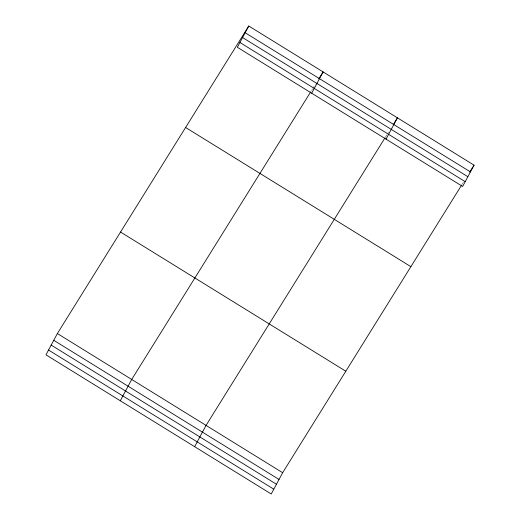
<?xml version="1.0" encoding="UTF-8"?>
<svg xmlns="http://www.w3.org/2000/svg" width="520" height="520" viewBox="0 0 520 520"><rect width="100%" height="100%" fill="white"/><g stroke="black" fill="none" stroke-linecap="round" stroke-linejoin="round"><path stroke-width="0.39" stroke-dasharray="2.6 1.95" d="M311.591 90.441L312.442 89.07M312.871 88.38L315.425 84.266M385.502 137.053L388.486 132.249M462.091 184.366L463.372 182.312"/><path stroke-width="0.78" d="M248.768 26L237.354 47.288L462.631 186.459L474.045 165.165L248.768 26L57.369 333.541L45.955 354.835L271.232 494L282.646 472.713L461.669 185.055M120.296 400.757L131.709 379.47L310.733 91.812M311.695 93.216L323.108 71.922L318.844 78.78M194.636 446.68L206.05 425.393L385.073 137.735M386.035 139.139L397.449 117.852L393.185 124.709M469.775 172.022L474.045 165.165M245.154 32.74L470.431 171.912M242.58 37.544L467.857 176.709M239.928 42.491L465.205 181.656M185.608 127.491L410.885 266.656M120.536 232.056L345.807 371.222M57.369 333.541L282.646 472.713M53.755 340.288L279.032 479.453M51.181 345.085L276.458 484.257M48.529 350.031L273.806 489.197"/></g></svg>
